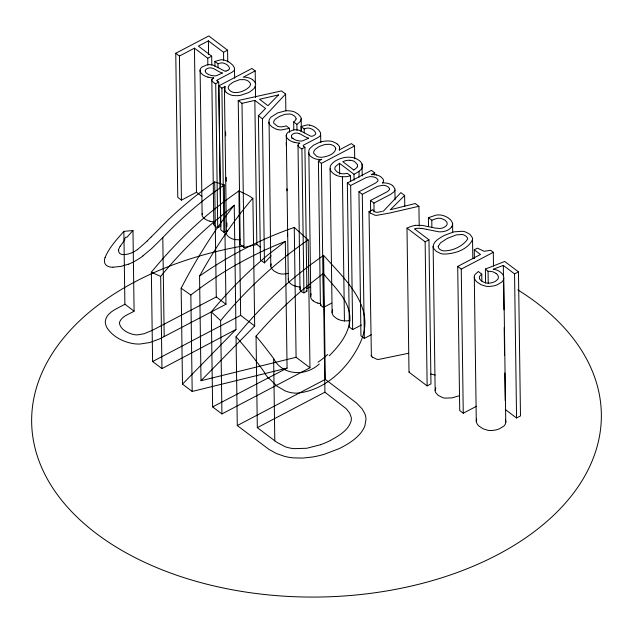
<?xml version="1.0" encoding="UTF-8"?>
<svg xmlns="http://www.w3.org/2000/svg" width="633" height="633" viewBox="0 0 633 633"><rect width="100%" height="100%" fill="white"/><g stroke="black" fill="none" stroke-linecap="round" stroke-linejoin="round"><path stroke-width="0.95" d="M288.205 273.456L283.378 274.081A9.819 6.164 -0.8 0 1 281.685 273.978A11.908 7.477 -0.8 0 1 277.998 273.124L274.239 271.169L271.597 268.566A11.323 7.113 -0.8 0 1 270.805 266.105L269.057 120.278A15.548 9.764 -0.8 0 1 271.209 116.939L277.737 112.888L285.483 110.846A13.871 8.712 -0.8 0 1 287.762 110.751L290.658 110.965A12.423 7.802 -0.8 0 1 295.081 112.207L298.523 114.407L300.651 116.97A11.22 7.05 -0.8 0 1 301.197 118.925L300.177 121.599L296.901 124.4L296.988 130.319M313.177 300.825L312.417 300.184A10.88 6.828 -0.8 0 1 310.803 297.66L308.817 150.63A14.179 8.902 -0.8 0 1 309.877 148.446L313.462 145.21L319.459 142.354A19.03 11.948 -0.8 0 1 326.723 140.961L329.635 141.009A10.682 6.71 -0.8 0 1 332.918 141.665L336.36 143.343A16.149 10.144 -0.8 0 1 337.421 144.15M310.621 296.458L310.835 294.725A14.179 8.902 -0.8 0 1 311.143 293.831M205.306 70.943L205.306 70.777A4.217 2.651 -0.8 0 1 206.247 69.179L206.801 68.815A6.694 4.202 -0.8 0 1 207.6 68.419L208.787 68.04A4.312 2.706 -0.8 0 1 210.639 67.897L211.596 68.016A5.776 3.624 -0.8 0 1 212.308 68.19L213.147 68.475A17.922 11.259 -0.8 0 1 215.687 69.749L217.879 71.015A21.118 13.261 -0.8 0 0 220.213 72.202A9.258 5.816 -0.8 0 0 222.563 72.993L216.415 75.699A6.615 4.154 -0.8 0 1 214.381 75.881L211.723 75.549A12.154 7.636 -0.8 0 1 206.762 73.365A6.298 3.956 -0.8 0 1 205.266 70.943M270.805 266.105L271.066 264.372A15.548 9.764 -0.8 0 1 271.217 263.929M291.512 138.081L291.489 135.937A4.217 2.651 -0.8 0 1 292.43 134.338L292.992 133.974A6.694 4.202 -0.8 0 1 293.783 133.587L294.978 133.207A4.312 2.706 -0.8 0 1 296.83 133.057L297.779 133.183A5.776 3.624 -0.8 0 1 298.499 133.349L299.338 133.634M433.138 246.466C433.581 241.434 438.716 238.688 442.594 236.362A52.958 33.256 -0.8 0 1 444.825 235.199L454.043 231.836L462.596 231.267A10.998 6.908 -0.8 0 1 465.31 231.892L468.523 233.442A17.637 11.078 -0.8 0 1 470.406 234.93L472.21 237.454A11.299 7.098 -0.8 0 1 472.535 239.551C467.819 249.924 453.861 254.197 443.124 254.039A11.236 7.058 -0.8 0 1 440.584 253.501L436.169 251.277L433.652 248.46A11.133 6.987 -0.8 0 1 433.138 246.466L435.148 390.553A11.133 6.987 -0.8 0 0 435.662 392.555L438.186 395.372L442.594 397.595A11.236 7.058 -0.8 0 0 445.141 398.133L451.946 397.888L459.582 395.657M435.148 390.553L435.82 387.918M234.669 78.278L234.439 67.881L232.968 65.341L229.7 62.517A15.184 9.535 -0.8 0 0 223.457 59.953L222.935 59.89A7.026 4.415 -0.8 0 0 220.877 59.771L214.872 61.433L214.943 66.362M320.844 142.449L320.52 132.732L318.866 130.184L315.891 127.676A15.184 9.535 -0.8 0 0 309.64 125.112M118.608 250.059C118.134 257.204 128.958 254.268 132.748 252.377M105.054 257.576C109.185 247.511 116.796 239.456 123.87 231.369L132.97 230.539L134.093 311.151C129.251 314.269 121.805 316.041 119.613 322.118A11.916 7.485 -0.8 0 0 119.471 323.59C121.014 330.078 128.412 333.472 134.41 334.675A12.613 7.92 -0.8 0 0 137.646 334.865L144.063 333.733L152.379 330.315L216.28 296.932L214.674 181.9L224.311 184.907L225.973 304.259L160.086 338.695L149.926 342.5L140.115 344.028A24.766 15.548 -0.8 0 1 134.188 343.774C123.72 342.239 112.998 336.978 107.088 327.934A32.584 20.462 -0.8 0 1 105.26 321.857C106.035 312.022 117.817 308.5 124.883 304.188L123.87 231.369M357.234 166.764L357.471 166.131A6.828 4.289 -0.8 0 0 357.423 164.556L354.52 161.518A7.841 4.922 -0.8 0 0 350.864 160.355L350.009 160.284M212.023 79.449L211.944 79.623A3.893 2.445 -0.8 0 0 211.992 80.961L213.527 82.472A10.207 6.409 -0.8 0 0 215.014 83.334M214.041 223.544L213.962 223.71A3.893 2.445 -0.8 0 0 214.009 225.055L215.544 226.567A10.207 6.409 -0.8 0 0 217.024 227.421L217.744 227.722L220.727 226.155L218.717 82.061L217.641 81.42M120.23 246.229L124.946 239.583M451.653 226.812L452.484 224.96A9.503 5.966 -0.8 0 0 452.587 223.362C451.305 218.899 446.447 216.407 442.253 215.291A10.753 6.757 -0.8 0 0 439.049 214.927L438.218 214.935A11.948 7.501 -0.8 0 0 436.05 215.125L428.406 217.689L428.525 226.574M161.961 368.596L160.671 276.399A280.308 169.771 -52.9 0 1 210.496 224.842L234.234 205.227L235.974 329.469L161.961 368.596L152.6 361.522L151.358 272.222A277.23 167.911 -52.9 0 1 208.779 213.764L223.52 201.982L238.91 190.873C243.333 193.231 249.529 195.478 252.607 198.422A279.541 116.353 -69.1 0 0 199.561 276.091L201.017 380.71L296.086 357.273L309.972 367.765L221.93 413.935L212.625 406.9L211.295 311.816A283.386 171.638 -52.9 0 1 254.189 266.802L267.363 255.328L285.309 241.379L287.081 368.113L212.625 406.9M126.727 237.494L132.97 230.539M238.237 100.505L242.004 103.353L254.83 100.386L265.559 108.496L258.414 115.76L260.432 259.854L264.452 262.893L262.442 118.806L285.618 94.048L281.463 90.915L238.237 100.505L240.247 244.591L244.014 247.44L256.84 244.48L260.669 247.376M264.452 262.893L271.074 255.827M224.311 184.907L214.081 192.195A270.726 163.971 -52.9 0 0 162.8 237.549L151.944 248.302L142.931 255.851M151.255 236.948L167.579 220.506A265.235 160.64 -52.9 0 1 214.674 181.9M287.081 368.113L192.187 391.455L182.494 384.12L235.974 329.469M201.017 380.71L254.68 325.963L252.891 198.089M382.617 211.311L383.4 211.145L400.855 192.63L404.622 195.478L390.324 209.76L415.256 203.517L418.927 206.295L419.204 226.036M329.215 355.778C338.386 346.694 347.113 336.012 349.527 322.98A34.15 31.959 0.2 0 0 349.914 316.793C348.633 298.847 333.718 286.678 323.273 273.432L302.178 290.191A272.388 164.976 -52.9 0 0 256.049 336.155L257.322 427.655L276.653 442.206L285.246 446.756A27.053 16.988 -0.8 0 0 293.997 448.655L306.783 448.267L320.433 444.746M147.252 240.999L137.314 249.734M192.187 391.455L190.842 295.002L200.036 288.102A280.933 205.171 -31.2 0 1 285.309 241.379M505.45 419.877A13.404 8.419 -0.8 0 1 505.783 421.499A14.504 9.107 -0.8 0 1 505.704 422.765L505.498 423.58A11.774 7.398 -0.8 0 1 503.773 426.175L499.295 428.865A15.952 10.017 -0.8 0 1 492.118 430.472L490.686 430.519A10.65 6.686 -0.8 0 1 487.837 430.313L483.058 428.77L479.046 426.136A14.868 9.337 -0.8 0 1 476.285 421.277L474.299 277.183A9.906 6.227 -0.8 0 1 474.932 274.603L478.319 271.517L481.768 274.129L479.822 276.004A6.678 4.194 -0.8 0 0 479.403 277.729L479.442 278.029A7.825 4.914 -0.8 0 0 479.695 278.789M319.301 363.959C305.961 376.516 282.627 375.923 273.654 358.594A246.095 120.27 62.3 0 0 256.049 336.155M323.598 255.344L309.031 265.836L294.954 277.009A276.668 167.563 -52.9 0 0 236.046 336.78L237.288 425.55L268.843 449.311L276.352 453.489L284.502 456.338A38.336 24.07 -0.8 0 0 293.277 457.873L302.693 458.078L312.742 456.971A69.954 43.93 -0.8 0 0 324.262 454.312L338.9 448.718A93.739 58.869 -0.8 0 0 344.645 445.751C351.616 441.802 358.46 436.976 362.788 430.076A50.498 31.713 -0.8 0 0 364.885 425.787L365.993 419.402A40.188 25.233 -0.8 0 0 364.648 413.23L362.036 408.744L356.419 402.944L325.33 379.381L323.598 255.344C344.162 278.781 376.2 306.332 360.913 341.242C349.653 366.863 325.615 390.862 296.568 393.172A30.479 29.822 -19.2 0 1 285.024 390.846L276.835 386.027L268.614 377.893M199.561 276.091A282.793 206.469 -31.2 0 1 230.673 256.333L233.142 254.941A282.793 206.469 -31.2 0 1 294.274 227.429L308.184 239.923L307.456 240.421A281.503 170.499 -52.9 0 0 220.624 320.615L221.93 413.935M227.967 70.255L229.083 69.385A3.822 2.405 -0.8 0 0 229.542 68.253C228.877 65.357 225.672 63.609 222.966 62.991A4.85 3.046 -0.8 0 0 221.384 62.912L219.208 63.332A11.861 7.446 -0.8 0 0 217.981 63.775L214.872 61.433M354.084 180.191L353.997 174.273L339.502 163.314L335.656 166.4A9.922 6.227 -0.8 0 0 335.047 167.468L334.952 167.737A6.488 4.075 -0.8 0 0 334.976 169.351L336.313 171.219A12.399 7.786 -0.8 0 0 337.286 171.986L339.051 172.951A7.912 4.969 -0.8 0 0 342.746 173.774L343.197 173.79A9.21 5.784 -0.8 0 0 347.264 173.268L350.532 175.737L350.611 181.655M330.394 440.465C338.584 435.844 348.332 430.567 351.149 420.898A25.423 15.967 -0.8 0 0 351.268 417.59L349.709 413.159L346.211 408.696L324.927 392.199L323.273 273.432M353.997 174.273L354.448 174.035A58.924 37.007 -0.8 0 0 357.075 172.572L359.006 171.266L359.093 177.185M181.442 200.131L179.432 56.044L194.45 48.171L196.459 192.266L181.442 200.131L177.77 197.354L175.76 53.267L208.771 35.954L227.587 50.181L227.753 62.018M223.655 60.198L223.544 52.302L208.399 40.852L198.382 46.106L211.691 56.171L211.818 65.057M207.853 65.144L207.759 58.236L211.691 56.171M223.544 52.302L227.587 50.181M215.022 83.319L215.726 83.627L218.717 82.061M226.986 230.626L223.908 232.24L220.846 229.921L218.836 85.835L251.958 68.459L255.194 70.904L255.368 83.738M223.908 232.24L221.898 88.153L224.976 86.539L225.031 90.487M255.194 70.904L243.214 77.186A11.687 7.343 -0.8 0 1 252.694 79.758M294.171 142.243A13.689 8.593 -0.8 0 0 299.86 143.066A7.905 4.961 -0.8 0 0 298.151 144.593L298.135 144.783A3.893 2.445 -0.8 0 0 298.183 146.128L299.718 147.639A10.207 6.409 -0.8 0 0 301.197 148.494L301.917 148.795L304.9 147.228L306.918 291.315L303.927 292.881L303.223 292.573A10.207 6.409 -0.8 0 1 301.712 291.734M331.692 303.128L323.408 307.464L320.417 305.209L318.407 161.114L321.754 159.358A11.623 7.295 -0.8 0 1 315.756 159.018A12.613 7.92 -0.8 0 1 311.191 156.715L310.399 156.09A10.88 6.828 -0.8 0 1 308.793 153.574L308.603 152.363M323.408 307.464L321.398 163.377L354.527 146.001L351.331 143.588L339.169 149.966A17.946 11.267 -0.8 0 0 339.604 147.766M361.451 324.99L352.668 329.595L349.345 327.079L347.335 182.992L371.405 170.364L374.696 172.849L374.72 174.827M374.696 172.849L371.278 174.645A17.938 11.267 -0.8 0 1 376.398 174.914M352.668 329.595L350.658 185.501L366.206 177.549L370.107 176.607L373.328 176.868A7.327 4.605 -0.8 0 1 376.358 178.087A8.53 5.357 -0.8 0 1 377.062 178.648L377.972 179.986A3.806 2.39 -0.8 0 1 377.838 181.101L375.757 182.897A21.633 13.586 -0.8 0 1 374.641 183.515L358.927 191.759L360.945 335.846L364.323 338.402L371.326 334.73M364.323 338.402L362.305 194.307L377.687 186.308L383.052 185.24A7.691 4.827 -0.8 0 1 387.523 186.593A8.775 5.515 -0.8 0 1 388.013 186.957A6.33 3.972 -0.8 0 1 389.58 189.243M370.637 211.351L370.487 200.495L387.499 191.57L389.469 189.702A3.07 1.931 -0.8 0 0 389.524 189.243M374.063 211.984L373.945 203.106L390.735 194.284L393.955 191.846A8.664 5.436 -0.8 0 0 394.501 191.087L394.834 190.351A7.367 4.629 -0.8 0 0 394.921 188.871L393.251 186.26A15.619 9.812 -0.8 0 0 392.349 185.509M372.323 357.091A9.756 6.124 -0.8 0 1 371.381 356.181L369.023 211.62L372.71 209.681L373.225 210.378M152.6 361.522L240.651 315.353L238.91 190.873M306.847 288.537L310.312 286.725M428.96 239.812L430.97 383.899L427.148 385.908L425.139 241.814L428.96 239.812L414.52 228.893A9.851 6.188 -0.8 0 1 418.468 228.284L421.182 228.378M320.417 305.209L321.255 304.766M474.402 258.668L474.275 249.782L477.377 248.16L484.134 251.269L490.678 250.328L493.305 252.314L493.495 266.129M476.617 406.204L463.261 413.207L459.716 410.532L457.706 266.438L480.494 254.49L474.275 249.782M463.261 413.207L461.251 269.12L493.305 252.314M518.467 271.858L520.484 415.952L516.568 418.002L514.558 273.907L518.467 271.858L504.73 261.469L485.392 269.041L485.582 282.856M237.288 425.55L325.33 379.381M371.033 355.706L371.729 355.342M257.322 427.655L324.927 392.199M428.406 217.689L431.785 220.244L436.628 218.488A7.976 5.009 -0.8 0 1 438.329 218.266L439.397 218.25A6.694 4.202 -0.8 0 1 441.43 218.535L444.231 219.706A12.834 8.063 -0.8 0 1 445.387 220.521L446.629 221.866A7.098 4.455 -0.8 0 1 446.067 225.981L444.073 227.35A7.485 4.7 -0.8 0 1 439.911 228.442L435.654 228.141A44.152 27.725 -0.8 0 1 432.07 227.421L422.401 225.395L415.636 225.364M301.134 131.529L301.063 126.592L307.06 124.93A7.026 4.415 -0.8 0 1 309.118 125.049L309.624 125.136M128.42 264.159L120.95 266.414L112.991 267.205M514.558 273.907L503.314 265.409L493.242 269.247A12.929 8.118 -0.8 0 1 496.573 269.974A14.519 9.115 -0.8 0 1 500.822 272.467L502.325 273.875A13.404 8.419 -0.8 0 1 503.773 277.412A14.504 9.107 -0.8 0 1 503.694 278.678L503.48 279.493A11.774 7.398 -0.8 0 1 501.763 282.081L497.285 284.779A15.952 10.017 -0.8 0 1 490.108 286.377L488.676 286.425A10.65 6.686 -0.8 0 1 485.82 286.219L481.04 284.684L477.037 282.041A14.868 9.337 -0.8 0 1 474.275 277.183M289.495 132.257L289.439 128.309L281.369 129.987A9.819 6.164 -0.8 0 1 279.675 129.892A11.908 7.477 -0.8 0 1 275.988 129.037L272.222 127.083L269.587 124.479A11.323 7.113 -0.8 0 1 268.796 122.019M408.562 353.261L378.819 359.402A5.444 3.418 -0.8 0 1 376.849 359.283L372.331 357.083M418.927 206.295L389.224 213.115L376.809 215.315A5.444 3.418 -0.8 0 1 374.831 215.188L370.321 212.997M381.612 211.517L378.067 212.205A12.106 7.604 -0.8 0 1 377.759 212.253L377.632 212.277A4.455 2.801 -0.8 0 1 375.947 212.205A4.194 2.635 -0.8 0 1 374.285 211.351A7.675 4.819 -0.8 0 1 373.652 210.86A9.693 6.085 -0.8 0 1 373.225 210.37M112.832 267.205C109.09 267.506 104.334 265.599 104.413 261.2A13.57 5.341 -50.9 0 1 105.094 257.56M435.227 375.013L430.741 373.976M426.341 229.312L438.709 231.789A13.467 8.458 -0.8 0 0 440.307 231.836L441.502 231.789A11.418 7.169 -0.8 0 0 445.925 230.903L446.938 230.507A13.617 8.553 -0.8 0 0 447.927 230.032A12.644 7.944 -0.8 0 0 451.661 226.812M151.358 272.222L160.671 276.399M304.9 147.228L303.856 146.603M220.727 226.155L219.999 225.736M306.87 291.291L306.15 290.871M234.234 205.227A276.645 115.016 -69.2 0 0 181.149 288.213L190.842 295.002M301.727 291.726L300.192 290.215A3.893 2.445 -0.8 0 1 300.145 288.87L300.224 288.703A7.905 4.961 -0.8 0 1 300.303 288.513M301.063 126.592L304.164 128.934L304.22 132.883M296.078 119.004A9.606 6.029 -0.8 0 1 293.641 121.94L296.901 124.4M194.45 48.171L207.759 58.236M353.8 170L342.809 161.7L344.843 160.885A9.4 5.903 -0.8 0 1 350.009 160.268M289.439 128.309L286.211 125.872L283.544 126.568A9.368 5.887 -0.8 0 1 280.324 126.822A6.203 3.893 -0.8 0 1 277.452 126.236L273.899 123.324A6.219 3.909 -0.8 0 1 273.709 121.694L274.034 120.863A12.613 7.92 -0.8 0 1 275.853 118.703L279.762 116.266L284.541 114.494A13.704 8.609 -0.8 0 1 285.799 114.217L289.922 114.027A6.662 4.178 -0.8 0 1 291.94 114.502L294.654 116.108L296.062 118.205A4.692 2.943 -0.8 0 1 296.022 118.996M175.76 53.267L179.432 56.044M218.836 85.835L221.898 88.153M258.414 115.76L262.442 118.806M318.407 161.114L321.398 163.377M347.335 182.992L350.658 185.501M358.927 191.759L362.305 194.307M370.487 200.495L373.945 203.106M425.139 241.814L406.987 228.094L409.005 372.18L427.148 385.908M457.706 266.438L461.251 269.12M505.324 409.496L516.568 418.002M196.459 192.266L201.943 196.404M216.28 296.932L225.973 304.259M240.651 315.353L254.68 325.963M124.883 304.188L134.093 311.151M288.759 139.735L287.121 138.136A9.234 5.8 -0.8 0 1 286.282 135.272A9.709 6.093 -0.8 0 1 286.409 134.687A8.577 5.388 -0.8 0 1 288.284 132.131L293.039 130.05A7.58 4.763 -0.8 0 1 296.553 129.852A11.165 7.01 -0.8 0 1 300.018 130.58L310.597 136.142A2.453 1.543 -0.8 0 0 312.132 136.206A5.191 3.26 -0.8 0 0 314.103 135.391L315.266 134.544A3.822 2.405 -0.8 0 0 315.732 133.413C315.068 130.517 311.863 128.768 309.149 128.159A4.85 3.046 -0.8 0 0 307.567 128.072L305.399 128.491A11.861 7.446 -0.8 0 0 304.164 128.942M204.586 218.662L202.948 217.064A9.234 5.8 -0.8 0 1 202.109 214.199M496.169 273.527L496.968 274.216A9.242 5.8 -0.8 0 1 498.385 277.563A7.517 4.724 -0.8 0 1 497.625 279.43L495.647 281.123A12.929 8.118 -0.8 0 1 494.856 281.574A10.888 6.836 -0.8 0 1 488.352 283.165L487.893 283.165A6.916 4.344 -0.8 0 1 485.25 282.816L482.433 281.574A10.619 6.67 -0.8 0 1 479.648 278.797M485.392 269.041L488.067 271.32A10.041 6.306 -0.8 0 1 492.419 271.715A9.859 6.195 -0.8 0 1 496.122 273.551M226.139 92.276L226.638 92.711A15.303 9.614 -0.8 0 0 227.951 93.629L230.214 94.736A10.959 6.884 -0.8 0 0 233.403 95.543L236.987 95.702A17.075 10.721 -0.8 0 0 240.73 95.267L248.025 92.806A30.914 19.409 -0.8 0 0 250.162 91.65L254.229 88.414L255.692 84.687A11.568 7.264 -0.8 0 0 254.79 81.95L253.509 80.486A15.524 9.748 -0.8 0 0 252.654 79.774M211.295 311.816L220.624 320.615M369.023 211.62L369.379 212.087A9.756 6.124 -0.8 0 0 370.313 212.997M337.381 144.174A10.816 6.789 -0.8 0 1 339.581 147.196L339.573 147.766M362.195 175.966L362.029 164.129A14.369 9.028 -0.8 0 0 359.172 160.402L355.738 158.479A12.81 8.039 -0.8 0 0 351.75 157.419L349.543 157.221A15.509 9.74 -0.8 0 0 344.178 157.593C339.201 158.693 333.836 160.774 330.853 165.134A13.032 8.182 -0.8 0 0 330.181 166.922L330.173 169.13A12.715 7.984 -0.8 0 0 331.597 171.923L333.172 173.371A18.199 11.426 -0.8 0 0 336.226 175.246M332.642 309.664A13.032 8.182 -0.8 0 0 332.19 311.017L332.183 313.216A12.715 7.984 -0.8 0 0 333.607 316.017L335.181 317.465A18.199 11.426 -0.8 0 0 338.244 319.341M503.749 278.251L505.759 422.346M503.314 265.409L503.464 276.265M503.551 282.183L503.931 309.822M504.185 327.585L504.572 355.216M504.817 372.979L505.205 400.618M488.067 271.32L488.233 283.165M481.768 274.129L481.871 281.036M472.542 239.021L472.819 258.762M452.587 223.362L452.714 232.248M431.785 220.244L431.88 227.152M404.622 195.478L404.772 206.334M394.921 189.979L395.063 199.854M354.527 146.001L354.702 158.836M344.431 320.891L342.421 176.797A12.407 7.794 -0.8 0 1 336.258 175.222M339.517 147.204L339.557 150.171M339.502 163.314L339.66 174.17M330.102 168.702L332.119 312.789M308.184 239.923L309.972 367.765M301.917 148.795L303.927 292.881M301.197 118.925L301.371 131.751M298.008 145.289L300.018 289.384M293.672 121.955L293.783 129.852M294.274 227.429L296.086 357.273M286.29 135.272L288.308 279.359A9.234 5.8 -0.8 0 0 289.131 282.223L290.769 283.829A14.393 9.044 -0.8 0 0 296.133 286.393M285.618 94.048L285.855 110.83M286.29 142.409L286.338 145.368M286.939 188.8L286.971 190.77M287.564 233.205L287.604 236.172M273.654 358.594L274.801 440.869M255.416 86.697L255.566 97.553M254.83 100.386L256.84 244.48M242.004 103.353L244.014 247.44M225.609 131.933L225.665 135.881M226.242 177.335L226.298 181.283M226.875 222.729L226.931 226.677M224.438 89.348L226.448 233.442M217.974 63.775L218.029 67.723M215.726 83.627L217.744 227.722M211.826 80.13L213.835 224.217M208.399 40.852L208.597 54.667M225.949 71.046A2.453 1.543 -0.8 0 1 224.414 70.975L213.835 65.413A11.165 7.01 -0.8 0 0 210.362 64.693A7.58 4.763 -0.8 0 0 206.856 64.883L202.101 66.971A8.577 5.388 -0.8 0 0 200.218 69.527A9.709 6.093 -0.8 0 0 200.107 70.105L202.117 214.199A9.709 6.093 -0.8 0 1 202.236 213.614A8.577 5.388 -0.8 0 1 202.323 213.329M181.149 288.213L182.494 384.12M162.8 237.549L164.184 336.669M142.947 255.961A41.161 17.803 -44 0 1 128.372 264.277M124.187 239.187A47.879 27.203 -45 0 1 126.014 237.027M118.466 250.13A12.059 5.357 -47.2 0 1 120.12 246.237M137.306 249.671A20.715 9.155 -44.7 0 1 132.764 252.314M151.176 236.924A89.055 17.336 -44.6 0 1 147.188 240.959M330.426 440.481A68.127 42.783 -0.8 0 1 320.409 444.722M268.329 378.107A74.963 71.616 5 0 1 265.18 373.921M236.046 336.78A237.913 116.274 62.3 0 1 265.456 373.747M327.72 354.44A76.735 67.13 -22.8 0 1 317.956 362.218M517.849 289.914A284.874 178.886 -0.8 0 1 479.719 563.402A284.874 178.886 -0.8 0 1 58.117 495.663A284.874 178.886 -0.8 0 1 243.578 245.841M214.342 221.938A13.689 8.593 -0.8 0 1 209.998 221.17M209.95 221.226A14.393 9.044 -0.8 0 1 204.594 218.654M213.978 223.528A7.905 4.961 -0.8 0 1 214.27 223.164M240.5 239.685A17.075 10.721 -0.8 0 1 238.997 239.796L235.413 239.63A10.959 6.884 -0.8 0 1 232.224 238.831L229.961 237.723A15.303 9.614 -0.8 0 1 228.648 236.797L228.149 236.37A9.685 6.085 -0.8 0 1 226.385 233.3A15.382 9.661 -0.8 0 1 226.954 230.847M300.525 287.105A13.689 8.593 -0.8 0 1 296.181 286.33M288.308 279.359A9.709 6.093 -0.8 0 1 288.419 278.773A8.577 5.388 -0.8 0 1 288.506 278.496M320.583 303.5A11.623 7.295 -0.8 0 1 317.774 303.104M317.774 303.088A12.613 7.92 -0.8 0 1 313.208 300.81M344.423 320.915A12.407 7.794 -0.8 0 1 338.275 319.317M349.843 320.535A12.731 7.992 -0.8 0 1 344.455 320.781M409.053 372.22A24.758 15.548 -0.8 0 1 409.583 371.967M476.309 421.277A9.906 6.227 -0.8 0 1 476.744 419.054M227.92 70.223A5.191 3.26 -0.8 0 1 225.965 71.07M234.542 69.393A6.536 4.099 -0.8 0 1 233.878 70.769L232.058 72.241L217.784 79.742A2.405 1.511 -0.8 0 0 216.953 80.423M216.977 80.431A0.886 0.554 -0.8 0 0 216.961 80.676L217.206 81.064A3.616 2.271 -0.8 0 0 217.499 81.309M211.968 79.434A7.905 4.961 -0.8 0 1 213.717 77.875M213.677 77.899A13.689 8.593 -0.8 0 1 207.98 77.076M207.941 77.139A14.393 9.044 -0.8 0 1 202.584 74.567L200.938 72.969A9.234 5.8 -0.8 0 1 200.099 70.105M226.171 92.26A9.685 6.085 -0.8 0 1 224.375 89.213M224.367 89.206A15.382 9.661 -0.8 0 1 225.039 86.547M320.733 134.56A6.536 4.099 -0.8 0 1 320.061 135.929L318.241 137.408L303.967 144.902A2.405 1.511 -0.8 0 0 303.136 145.59A0.886 0.554 -0.8 0 0 303.144 145.835L303.389 146.223A3.616 2.271 -0.8 0 0 303.682 146.468M294.123 142.298A14.393 9.044 -0.8 0 1 288.775 139.727M292.976 138.516A6.298 3.956 -0.8 0 1 291.449 136.103M292.952 138.532A12.154 7.636 -0.8 0 0 297.914 140.7L300.564 141.048A6.615 4.154 -0.8 0 0 302.606 140.866L308.754 138.136A9.258 5.816 -0.8 0 1 306.419 137.345A21.118 13.261 -0.8 0 1 304.062 136.174L301.886 134.9A17.922 11.259 -0.8 0 0 299.346 133.626M361.973 164.137A12.114 7.604 -0.8 0 1 361.997 168.046A14.029 8.807 -0.8 0 1 358.982 171.258M350.524 175.729A12.731 7.992 -0.8 0 1 342.445 176.686M357.376 166.803A13.894 8.727 -0.8 0 1 353.72 169.953M376.39 174.961A10.342 6.496 -0.8 0 1 381.098 177.011L383.02 179.036A7.667 4.811 -0.8 0 1 383.495 180.627M383.551 180.627A9.954 6.251 -0.8 0 1 382.538 182.977M382.577 182.921A11.521 7.232 -0.8 0 1 392.452 185.453M407.043 228.133A24.758 15.548 -0.8 0 1 415.612 225.308M421.198 228.347A27.069 16.996 -0.8 0 1 426.325 229.344M335.719 148.937C334.493 154.492 327.356 156.375 322.426 157.237A9.566 6.006 -0.8 0 1 320.986 157.277L319.23 157.111A6.797 4.265 -0.8 0 1 316.642 156.256L313.81 153.384A6.647 4.17 -0.8 0 1 313.683 151.92L314.008 151.034A12.913 8.11 -0.8 0 1 315.614 149.016L318.66 146.872A25.407 15.952 -0.8 0 1 320.258 146.057L325.077 144.451L329.437 144.292A7.62 4.779 -0.8 0 1 332.642 145.218L333.33 145.598A9.535 5.982 -0.8 0 1 334.256 146.263L334.722 146.706A7.256 4.558 -0.8 0 1 335.704 148.668L335.719 148.937M438.265 246.292L438.258 247.02A6.219 3.909 -0.8 0 0 438.637 248.057L439.46 249.022A8.593 5.396 -0.8 0 0 440.513 249.782L441.241 250.17A7.003 4.399 -0.8 0 0 443.749 250.89C452.548 250.937 462.676 246.451 467.605 239.147A5.99 3.766 -0.8 0 0 467.415 237.866L466.189 236.323L463.807 234.922A6.488 4.075 -0.8 0 0 461.948 234.455L456.33 234.906L448.512 237.881A61.441 38.581 -0.8 0 0 446.297 239.021L440.433 242.945L438.265 246.292M250.439 84.529L250.098 85.669A11.853 7.438 -0.8 0 1 248.856 87.362C245.121 90.685 240.049 92.695 235.033 92.608A6.544 4.107 -0.8 0 1 232.477 92.086L230.626 91.136A11.101 6.971 -0.8 0 1 229.486 90.21L228.473 88.81A6.916 4.344 -0.8 0 1 228.244 87.362L229.059 85.495A11.584 7.272 -0.8 0 1 229.755 84.695L232.248 82.788A29.245 18.365 -0.8 0 1 234.178 81.689L239.678 79.655L244.409 79.647A8.522 5.349 -0.8 0 1 248.365 81.166L250.075 82.907A6.52 4.091 -0.8 0 1 250.439 84.529M278.48 94.934L268.012 105.695L259.522 99.27L278.48 94.934"/></g></svg>
